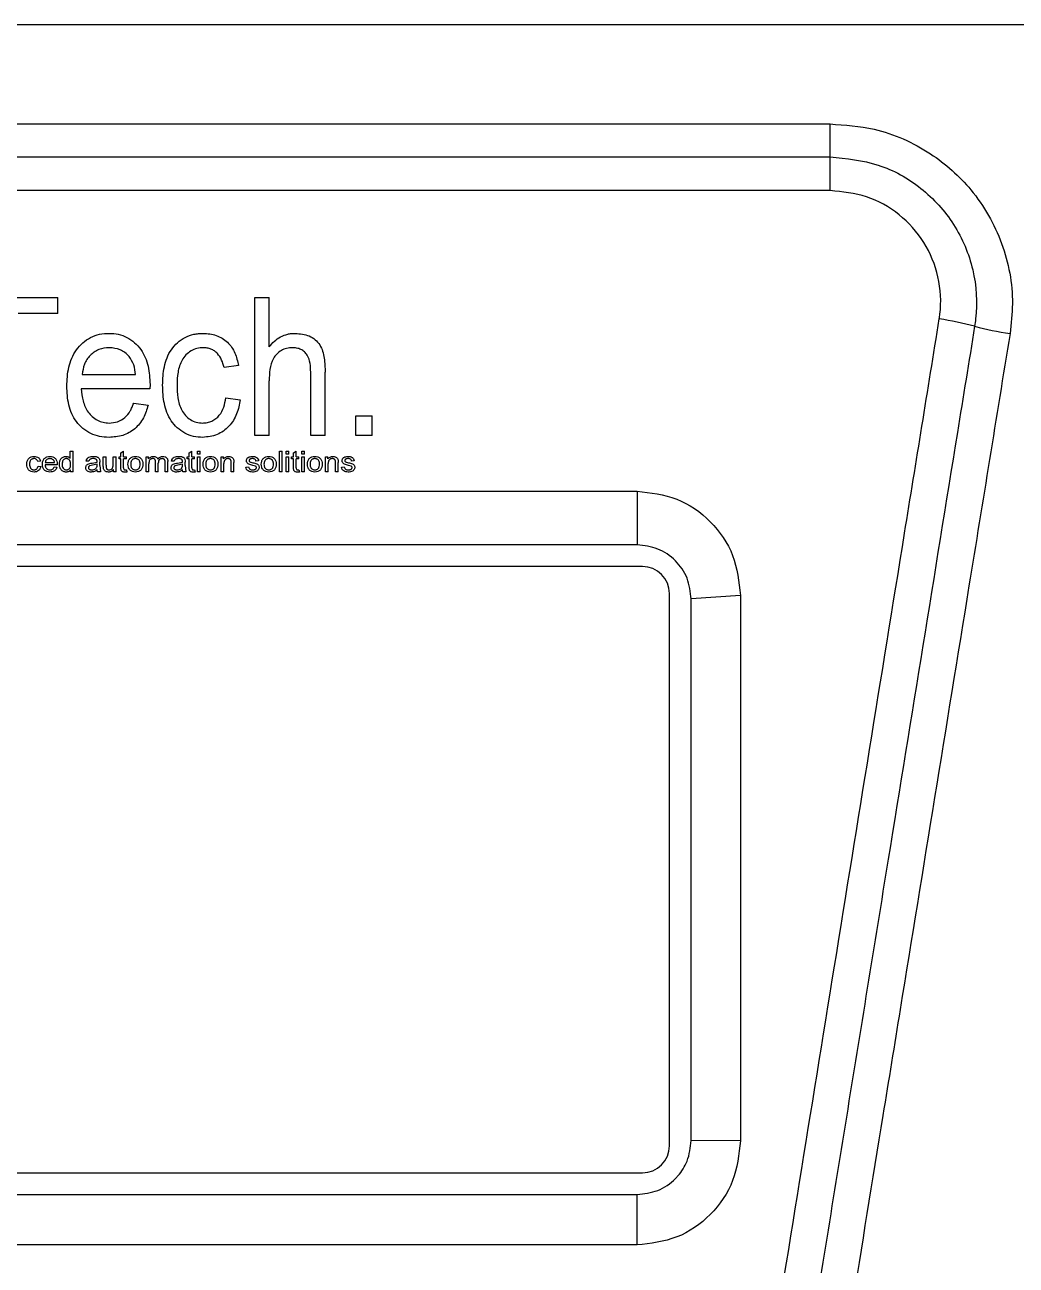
# Model space of a CAD drawing. Extents: x 75 to 2075, y 25 to 1460.
# Drawn here: x 672.9 to 718.6, y 689.6 to 746.9 of the extents above; entities that cross this region are included whole.
import ezdxf

# ---------------------------------------------------------------- set-up
doc = ezdxf.new("R2010")
doc.units = 0
doc.header["$LTSCALE"] = 5
doc.linetypes.add('SLD-KATı', pattern=[0])
doc.layers.get('0').update_dxf_attribs({"linetype": 'CONTINUOUS'})

msp = doc.modelspace()

# ---------------------------------------------------------------- linework, layer by layer
at = {"color": 7, "linetype": 'SLD-KATı'}
for p, q in [((722.377, 746.87), (612.377, 746.87)), ((624.72, 742.291), (710.035, 742.291)), ((710.035, 740.766), (710.035, 742.291)), ((624.72, 740.766), (710.035, 740.766)), ((710.035, 739.213), (710.035, 740.766)), ((710.035, 739.213), (624.72, 739.213)), ((669.972, 734.277), (674.392, 734.277)), ((674.392, 733.532), (674.392, 734.277)), ((683.481, 734.277), (684.148, 734.277)), ((683.481, 727.901), (683.481, 734.277)), ((684.148, 731.999), (684.148, 734.277)), ((674.392, 733.532), (672.557, 733.532)), ((682.731, 731.132), (682.063, 731.049)), ((675.521, 730.718), (677.978, 730.718)), ((684.148, 727.901), (684.148, 730.435)), ((686.066, 727.901), (686.066, 730.836)), ((686.733, 727.901), (686.733, 730.828)), ((678.645, 730.055), (675.476, 730.055)), ((678.649, 730.26), (678.645, 730.055)), ((677.894, 729.393), (678.561, 729.31)), ((682.147, 729.641), (682.814, 729.558)), ((688.151, 728.812), (688.901, 728.812)), ((688.151, 727.901), (688.151, 728.812)), ((688.901, 727.901), (688.901, 728.812)), ((684.148, 727.901), (683.481, 727.901)), ((686.733, 727.901), (686.066, 727.901)), ((688.901, 727.901), (688.151, 727.901)), ((674.966, 727.186), (675.104, 727.186)), ((674.966, 726.839), (674.966, 727.186)), ((675.104, 726.228), (675.104, 727.186)), ((676.492, 726.925), (676.617, 726.925)), ((676.492, 726.495), (676.492, 726.925)), ((676.617, 726.539), (676.617, 726.925)), ((676.942, 726.925), (677.08, 726.925)), ((676.942, 726.552), (676.942, 726.925)), ((677.08, 726.228), (677.08, 726.925)), ((677.218, 726.925), (677.305, 726.925)), ((677.218, 726.825), (677.218, 726.925)), ((677.305, 727.099), (677.43, 727.174)), ((677.305, 726.925), (677.305, 727.099)), ((677.43, 726.925), (677.43, 727.174)), ((677.43, 726.925), (677.555, 726.925)), ((677.555, 726.825), (677.555, 726.925)), ((678.468, 726.925), (678.581, 726.925)), ((678.468, 726.228), (678.468, 726.925)), ((678.581, 726.827), (678.581, 726.925)), ((680.37, 726.925), (680.457, 726.925)), ((680.37, 726.825), (680.37, 726.925)), ((680.457, 727.099), (680.582, 727.174)), ((680.457, 726.925), (680.457, 727.099)), ((680.582, 726.925), (680.582, 727.174)), ((680.582, 726.925), (680.707, 726.925)), ((680.707, 726.825), (680.707, 726.925)), ((680.832, 727.186), (680.958, 727.186)), ((680.832, 727.049), (680.832, 727.186)), ((680.958, 727.049), (680.832, 727.049)), ((680.832, 726.925), (680.958, 726.925)), ((680.832, 726.228), (680.832, 726.925)), ((680.958, 727.049), (680.958, 727.186)), ((680.958, 726.228), (680.958, 726.925)), ((681.933, 726.925), (682.046, 726.925)), ((681.933, 726.228), (681.933, 726.925)), ((682.046, 726.825), (682.046, 726.925)), ((684.622, 727.186), (684.747, 727.186)), ((684.622, 726.228), (684.622, 727.186)), ((684.747, 726.228), (684.747, 727.186)), ((684.935, 727.186), (685.06, 727.186)), ((684.935, 727.049), (684.935, 727.186)), ((685.06, 727.049), (684.935, 727.049)), ((684.935, 726.925), (685.06, 726.925)), ((684.935, 726.228), (684.935, 726.925)), ((685.06, 727.049), (685.06, 727.186)), ((685.06, 726.228), (685.06, 726.925)), ((685.185, 726.925), (685.273, 726.925)), ((685.185, 726.825), (685.185, 726.925)), ((685.273, 727.099), (685.398, 727.174)), ((685.273, 726.925), (685.273, 727.099)), ((685.398, 726.925), (685.398, 727.174)), ((685.398, 726.925), (685.523, 726.925)), ((685.523, 726.825), (685.523, 726.925)), ((685.648, 727.186), (685.773, 727.186)), ((685.648, 727.049), (685.648, 727.186)), ((685.773, 727.049), (685.648, 727.049)), ((685.648, 726.925), (685.773, 726.925)), ((685.648, 726.228), (685.648, 726.925)), ((685.773, 727.049), (685.773, 727.186)), ((685.773, 726.228), (685.773, 726.925)), ((686.749, 726.925), (686.861, 726.925)), ((686.749, 726.228), (686.749, 726.925)), ((686.861, 726.825), (686.861, 726.925)), ((673.59, 726.713), (673.465, 726.701)), ((673.478, 726.489), (673.603, 726.477)), ((674.366, 726.552), (673.803, 726.552)), ((673.811, 726.651), (674.241, 726.651)), ((674.228, 726.452), (674.353, 726.44)), ((674.367, 726.582), (674.366, 726.552)), ((674.979, 726.228), (674.979, 726.322)), ((675.829, 726.713), (675.704, 726.726)), ((675.976, 726.626), (676.204, 726.676)), ((676.204, 726.577), (675.99, 726.527)), ((676.204, 726.676), (676.204, 726.704)), ((676.204, 726.535), (676.204, 726.577)), ((676.229, 726.228), (676.204, 726.324)), ((676.33, 726.519), (676.33, 726.675)), ((676.33, 726.519), (676.355, 726.228)), ((676.955, 726.228), (676.955, 726.332)), ((677.305, 726.825), (677.218, 726.825)), ((677.305, 726.427), (677.305, 726.825)), ((677.43, 726.413), (677.43, 726.825)), ((677.555, 726.825), (677.43, 726.825)), ((677.501, 726.315), (677.555, 726.315)), ((677.555, 726.315), (677.58, 726.216)), ((678.594, 726.228), (678.594, 726.589)), ((678.906, 726.228), (678.906, 726.681)), ((679.031, 726.228), (679.031, 726.633)), ((679.344, 726.228), (679.344, 726.667)), ((679.469, 726.228), (679.469, 726.704)), ((679.769, 726.713), (679.644, 726.726)), ((679.916, 726.626), (680.145, 726.676)), ((680.145, 726.577), (679.93, 726.527)), ((680.145, 726.676), (680.145, 726.704)), ((680.145, 726.535), (680.145, 726.577)), ((680.17, 726.228), (680.145, 726.324)), ((680.27, 726.519), (680.27, 726.675)), ((680.27, 726.519), (680.295, 726.228)), ((680.457, 726.825), (680.37, 726.825)), ((680.457, 726.427), (680.457, 726.825)), ((680.582, 726.413), (680.582, 726.825)), ((680.707, 726.825), (680.582, 726.825)), ((680.653, 726.315), (680.707, 726.315)), ((680.707, 726.315), (680.732, 726.216)), ((682.058, 726.228), (682.058, 726.608)), ((682.396, 726.228), (682.396, 726.652)), ((682.521, 726.228), (682.521, 726.655)), ((683.071, 726.44), (683.196, 726.452)), ((683.522, 726.486), (683.395, 726.525)), ((683.659, 726.738), (683.534, 726.726)), ((685.273, 726.825), (685.185, 726.825)), ((685.273, 726.427), (685.273, 726.825)), ((685.398, 726.413), (685.398, 726.825)), ((685.523, 726.825), (685.398, 726.825)), ((685.468, 726.315), (685.523, 726.315)), ((685.523, 726.315), (685.548, 726.216)), ((686.874, 726.228), (686.874, 726.608)), ((687.212, 726.228), (687.212, 726.652)), ((687.337, 726.228), (687.337, 726.655)), ((687.487, 726.44), (687.612, 726.452)), ((687.937, 726.486), (687.811, 726.525)), ((688.075, 726.738), (687.95, 726.726)), ((675.104, 726.228), (674.979, 726.228)), ((676.355, 726.228), (676.229, 726.228)), ((677.08, 726.228), (676.955, 726.228)), ((677.58, 726.216), (677.485, 726.216)), ((678.594, 726.228), (678.468, 726.228)), ((679.031, 726.228), (678.906, 726.228)), ((679.469, 726.228), (679.344, 726.228)), ((680.295, 726.228), (680.17, 726.228)), ((680.732, 726.216), (680.637, 726.216)), ((680.958, 726.228), (680.832, 726.228)), ((682.058, 726.228), (681.933, 726.228)), ((682.521, 726.228), (682.396, 726.228)), ((684.747, 726.228), (684.622, 726.228)), ((685.06, 726.228), (684.935, 726.228)), ((685.548, 726.216), (685.452, 726.216)), ((685.773, 726.228), (685.648, 726.228)), ((686.874, 726.228), (686.749, 726.228)), ((687.337, 726.228), (687.212, 726.228)), ((633.627, 725.332), (701.127, 725.332)), ((701.127, 725.332), (701.127, 722.854)), ((701.127, 722.854), (633.627, 722.854)), ((701.377, 721.854), (633.377, 721.854)), ((702.627, 695.104), (702.627, 720.604)), ((705.903, 720.521), (703.627, 720.354)), ((703.627, 695.354), (703.627, 720.354)), ((705.903, 720.521), (705.903, 695.336)), ((705.903, 695.336), (703.627, 695.354)), ((633.377, 693.854), (701.377, 693.854)), ((633.627, 692.854), (701.127, 692.854)), ((701.127, 690.524), (701.127, 692.854)), ((701.127, 690.524), (633.627, 690.524))]:
    msp.add_line(p, q, dxfattribs=at)
for centre, radius, start, end in [((712.576, 717.224), 16.259, 75.2721, 81.1518), ((720.849, 748.921), 16.5, 255.4721, 261.2627), ((701.377, 720.604), 1.25, 0, 90), ((701.377, 695.104), 1.25, 270, 0)]:
    msp.add_arc(centre, radius, start, end, dxfattribs=at)
for points, knots in [([(710.035, 742.291), (710.721, 742.242), (712.354, 742.125), (714.659, 741.081), (716.725, 739.249), (718.098, 736.836), (718.549, 734.469), (718.394, 733.071), (718.343, 732.613)], [0, 0, 0, 0, 0.1413668, 0.3366417, 0.5100453, 0.7077769, 0.9040916, 1, 1, 1, 1]), ([(710.035, 740.766), (710.789, 740.693), (712.297, 740.546), (714.309, 739.403), (715.851, 737.712), (716.744, 735.586), (716.852, 733.926), (716.726, 733.061), (716.71, 732.949)], [0, 0, 0, 0, 0.192536, 0.385191, 0.578947, 0.774228, 0.970561, 1, 1, 1, 1]), ([(715.077, 733.289), (715.088, 733.364), (715.183, 734.006), (715.112, 735.251), (714.447, 736.869), (713.284, 738.164), (711.757, 739.043), (710.609, 739.156), (710.035, 739.213)], [0, 0, 0, 0, 0.025766, 0.221696, 0.417511, 0.612394, 0.806369, 1, 1, 1, 1]), ([(703.349, 660.789), (703.959, 664.557), (705.179, 672.098), (707.477, 686.305), (710.247, 703.43), (712.937, 720.061), (714.544, 729.991), (715.077, 733.289)], [0, 0, 0, 0, 0.156572, 0.313392, 0.587524, 0.862996, 1, 1, 1, 1]), ([(674.809, 730.182), (674.822, 730.475), (674.849, 731.059), (675.135, 731.757), (675.533, 732.192), (675.898, 732.444), (676.318, 732.598), (676.613, 732.614), (676.761, 732.622)], [0, 0, 0, 0, 0.250303, 0.499494, 0.624626, 0.749725, 0.874802, 1, 1, 1, 1]), ([(676.761, 732.622), (676.903, 732.614), (677.188, 732.598), (677.594, 732.447), (677.945, 732.201), (678.33, 731.781), (678.61, 731.108), (678.636, 730.543), (678.649, 730.26)], [0, 0, 0, 0, 0.1251385, 0.2502175, 0.3753243, 0.5004711, 0.7497381, 1, 1, 1, 1]), ([(679.228, 730.225), (679.24, 730.511), (679.264, 731.081), (679.523, 731.769), (679.903, 732.201), (680.26, 732.449), (680.602, 732.57), (680.886, 732.617), (681.03, 732.62), (681.102, 732.622)], [0, 0, 0, 0, 0.2503054, 0.4994959, 0.6245929, 0.7496336, 0.8746634, 0.9373208, 1, 1, 1, 1]), ([(681.102, 732.622), (681.306, 732.606), (681.613, 732.581), (681.981, 732.4), (682.307, 732.157), (682.601, 731.725), (682.687, 731.33), (682.731, 731.132)], [0, 0, 0, 0, 0.249767, 0.375046, 0.500345, 0.749686, 1, 1, 1, 1]), ([(684.148, 731.999), (684.224, 732.088), (684.376, 732.267), (684.667, 732.472), (684.944, 732.577), (685.177, 732.616), (685.294, 732.62), (685.353, 732.622)], [0, 0, 0, 0, 0.25011, 0.49991, 0.749673, 0.874809, 1, 1, 1, 1]), ([(685.353, 732.622), (685.573, 732.603), (685.903, 732.574), (686.277, 732.341), (686.568, 732.013), (686.712, 731.473), (686.726, 731.043), (686.733, 730.828)], [0, 0, 0, 0, 0.249314, 0.374505, 0.499484, 0.749132, 1, 1, 1, 1]), ([(716.71, 732.949), (716.445, 731.315), (715.12, 723.143), (713.145, 710.958), (710.789, 696.427), (708.853, 684.482), (706.915, 672.529), (705.626, 664.582), (704.982, 660.609)], [0, 0, 0, 0, 0.068047, 0.340393, 0.504714, 0.669037, 0.834519, 1, 1, 1, 1]), ([(718.343, 732.613), (717.712, 728.731), (716.027, 718.361), (714.067, 706.293), (711.761, 692.107), (709.536, 678.409), (707.588, 666.426), (706.615, 660.434)], [0, 0, 0, 0, 0.161887, 0.432511, 0.500129, 0.750064, 1, 1, 1, 1]), ([(676.764, 731.96), (676.6, 731.945), (676.354, 731.921), (676.067, 731.76), (675.879, 731.604), (675.724, 731.414), (675.575, 731.123), (675.543, 730.88), (675.521, 730.718)], [0, 0, 0, 0, 0.249225, 0.374398, 0.49961, 0.624861, 0.750072, 1, 1, 1, 1]), ([(677.679, 731.557), (677.619, 731.617), (677.497, 731.739), (677.197, 731.917), (676.937, 731.943), (676.764, 731.96)], [0, 0, 0, 0, 0.250651, 0.5012628, 1, 1, 1, 1]), ([(677.978, 730.718), (677.961, 730.87), (677.927, 731.172), (677.761, 731.429), (677.679, 731.557)], [0, 0, 0, 0, 0.501291, 1, 1, 1, 1]), ([(681.11, 731.96), (681.01, 731.954), (680.811, 731.941), (680.533, 731.82), (680.299, 731.633), (680.06, 731.314), (679.915, 730.829), (679.902, 730.435), (679.895, 730.238)], [0, 0, 0, 0, 0.125027, 0.249977, 0.375002, 0.50006, 0.749563, 1, 1, 1, 1]), ([(682.063, 731.049), (682.032, 731.165), (681.97, 731.396), (681.806, 731.655), (681.624, 731.812), (681.464, 731.898), (681.291, 731.952), (681.17, 731.957), (681.11, 731.96)], [0, 0, 0, 0, 0.2501526, 0.4996291, 0.6258768, 0.7497247, 0.8747894, 1, 1, 1, 1]), ([(685.215, 731.96), (685.127, 731.955), (684.95, 731.943), (684.703, 731.837), (684.493, 731.676), (684.278, 731.393), (684.165, 730.958), (684.154, 730.609), (684.148, 730.435)], [0, 0, 0, 0, 0.125044, 0.250028, 0.375124, 0.500031, 0.749537, 1, 1, 1, 1]), ([(686.066, 730.836), (686.062, 730.969), (686.053, 731.236), (685.954, 731.565), (685.78, 731.772), (685.611, 731.886), (685.449, 731.937), (685.316, 731.958), (685.249, 731.959), (685.215, 731.96)], [0, 0, 0, 0, 0.250488, 0.499887, 0.624807, 0.749685, 0.874657, 0.937324, 1, 1, 1, 1]), ([(676.755, 727.818), (676.61, 727.825), (676.321, 727.839), (675.905, 727.979), (675.538, 728.215), (675.242, 728.529), (675.025, 728.906), (674.843, 729.456), (674.822, 729.894), (674.809, 730.182)], [0, 0, 0, 0, 0.125052, 0.249998, 0.374644, 0.499937, 0.62009, 0.750047, 1, 1, 1, 1]), ([(675.476, 730.055), (675.495, 729.868), (675.532, 729.494), (675.722, 729.049), (675.978, 728.769), (676.211, 728.604), (676.478, 728.498), (676.668, 728.486), (676.763, 728.481)], [0, 0, 0, 0, 0.250255, 0.499643, 0.624798, 0.749866, 0.874896, 1, 1, 1, 1]), ([(681.08, 727.818), (680.936, 727.826), (680.65, 727.842), (680.244, 727.999), (679.894, 728.252), (679.521, 728.688), (679.263, 729.373), (679.24, 729.941), (679.228, 730.225)], [0, 0, 0, 0, 0.125112, 0.250127, 0.37519, 0.500314, 0.749654, 1, 1, 1, 1]), ([(679.895, 730.238), (679.902, 730.04), (679.915, 729.643), (680.045, 729.152), (680.275, 728.823), (680.503, 728.627), (680.782, 728.501), (680.982, 728.488), (681.082, 728.481)], [0, 0, 0, 0, 0.250446, 0.500095, 0.625101, 0.75015, 0.874999, 1, 1, 1, 1]), ([(678.561, 729.31), (678.5, 729.106), (678.377, 728.698), (677.972, 728.187), (677.397, 727.865), (676.97, 727.833), (676.755, 727.818)], [0, 0, 0, 0, 0.250522, 0.500234, 0.749813, 1, 1, 1, 1]), ([(676.763, 728.481), (676.894, 728.491), (677.156, 728.512), (677.503, 728.72), (677.705, 728.979), (677.825, 729.21), (677.871, 729.332), (677.894, 729.393)], [0, 0, 0, 0, 0.249868, 0.499199, 0.749134, 0.87453, 1, 1, 1, 1]), ([(682.814, 729.558), (682.771, 729.337), (682.687, 728.895), (682.384, 728.399), (682.043, 728.104), (681.648, 727.874), (681.307, 727.84), (681.08, 727.818)], [0, 0, 0, 0, 0.250493, 0.500047, 0.626356, 0.75065, 1, 1, 1, 1]), ([(681.082, 728.481), (681.156, 728.485), (681.3, 728.494), (681.509, 728.563), (681.694, 728.679), (681.906, 728.882), (682.072, 729.214), (682.122, 729.499), (682.147, 729.641)], [0, 0, 0, 0, 0.126095, 0.247266, 0.375708, 0.500337, 0.749714, 1, 1, 1, 1]), ([(672.965, 726.577), (672.967, 726.624), (672.971, 726.694), (673.006, 726.782), (673.046, 726.839), (673.099, 726.883), (673.182, 726.928), (673.253, 726.933), (673.299, 726.937)], [0, 0, 0, 0, 0.25007, 0.38024, 0.500321, 0.624123, 0.750627, 1, 1, 1, 1]), ([(673.299, 726.937), (673.333, 726.935), (673.401, 726.931), (673.479, 726.894), (673.528, 726.85), (673.568, 726.795), (673.581, 726.747), (673.59, 726.713)], [0, 0, 0, 0, 0.2514902, 0.5019308, 0.6258223, 0.7448774, 1, 1, 1, 1]), ([(673.678, 726.571), (673.681, 726.619), (673.685, 726.691), (673.723, 726.779), (673.766, 726.837), (673.822, 726.882), (673.907, 726.927), (673.98, 726.933), (674.028, 726.937)], [0, 0, 0, 0, 0.249906, 0.378026, 0.500231, 0.624035, 0.750564, 1, 1, 1, 1]), ([(674.028, 726.937), (674.074, 726.933), (674.144, 726.927), (674.227, 726.884), (674.28, 726.84), (674.322, 726.784), (674.359, 726.698), (674.364, 726.629), (674.367, 726.582)], [0, 0, 0, 0, 0.249374, 0.373588, 0.499872, 0.622773, 0.750116, 1, 1, 1, 1]), ([(674.466, 726.577), (674.468, 726.621), (674.473, 726.709), (674.521, 726.812), (674.582, 726.877), (674.639, 726.911), (674.702, 726.934), (674.747, 726.936), (674.77, 726.937)], [0, 0, 0, 0, 0.25011, 0.499442, 0.625146, 0.748817, 0.870202, 1, 1, 1, 1]), ([(674.77, 726.937), (674.789, 726.936), (674.827, 726.934), (674.88, 726.914), (674.929, 726.883), (674.953, 726.854), (674.966, 726.839)], [0, 0, 0, 0, 0.250112, 0.500181, 0.740701, 1, 1, 1, 1]), ([(675.704, 726.726), (675.715, 726.761), (675.732, 726.813), (675.782, 726.868), (675.843, 726.909), (675.934, 726.934), (676.007, 726.936), (676.043, 726.937)], [0, 0, 0, 0, 0.249399, 0.373178, 0.499574, 0.749461, 1, 1, 1, 1]), ([(676.043, 726.937), (676.082, 726.936), (676.14, 726.934), (676.213, 726.912), (676.264, 726.885), (676.306, 726.845), (676.328, 726.77), (676.329, 726.713), (676.33, 726.675)], [0, 0, 0, 0, 0.250318, 0.378838, 0.500419, 0.624963, 0.749746, 1, 1, 1, 1]), ([(677.63, 726.577), (677.633, 726.624), (677.637, 726.695), (677.674, 726.782), (677.716, 726.839), (677.771, 726.884), (677.855, 726.928), (677.927, 726.933), (677.974, 726.937)], [0, 0, 0, 0, 0.2499709, 0.3776475, 0.5002046, 0.6238994, 0.7505609, 1, 1, 1, 1]), ([(677.974, 726.937), (678.021, 726.933), (678.091, 726.927), (678.175, 726.885), (678.229, 726.841), (678.273, 726.786), (678.311, 726.701), (678.315, 726.63), (678.318, 726.584)], [0, 0, 0, 0, 0.249426, 0.373737, 0.499819, 0.622245, 0.750192, 1, 1, 1, 1]), ([(678.581, 726.827), (678.595, 726.844), (678.622, 726.877), (678.677, 726.911), (678.739, 726.934), (678.782, 726.936), (678.804, 726.937)], [0, 0, 0, 0, 0.24989, 0.499853, 0.743847, 1, 1, 1, 1]), ([(678.804, 726.937), (678.825, 726.936), (678.868, 726.934), (678.929, 726.914), (678.983, 726.876), (679.002, 726.837), (679.012, 726.818)], [0, 0, 0, 0, 0.2505929, 0.5007933, 0.7503579, 1, 1, 1, 1]), ([(679.012, 726.818), (679.026, 726.836), (679.055, 726.87), (679.11, 726.909), (679.173, 726.933), (679.218, 726.936), (679.241, 726.937)], [0, 0, 0, 0, 0.254558, 0.499997, 0.749892, 1, 1, 1, 1]), ([(679.241, 726.937), (679.275, 726.935), (679.323, 726.931), (679.38, 726.905), (679.415, 726.878), (679.442, 726.841), (679.465, 726.783), (679.468, 726.735), (679.469, 726.704)], [0, 0, 0, 0, 0.269903, 0.387393, 0.499636, 0.618969, 0.749828, 1, 1, 1, 1]), ([(679.644, 726.726), (679.656, 726.761), (679.672, 726.813), (679.722, 726.868), (679.783, 726.909), (679.874, 726.934), (679.947, 726.936), (679.983, 726.937)], [0, 0, 0, 0, 0.249399, 0.373177, 0.499573, 0.74944, 1, 1, 1, 1]), ([(679.983, 726.937), (680.022, 726.936), (680.08, 726.934), (680.153, 726.912), (680.204, 726.885), (680.246, 726.845), (680.268, 726.77), (680.269, 726.713), (680.27, 726.675)], [0, 0, 0, 0, 0.250318, 0.378838, 0.500419, 0.624963, 0.749746, 1, 1, 1, 1]), ([(681.095, 726.577), (681.098, 726.624), (681.102, 726.695), (681.138, 726.782), (681.181, 726.839), (681.236, 726.884), (681.32, 726.928), (681.392, 726.933), (681.439, 726.937)], [0, 0, 0, 0, 0.2499673, 0.3776421, 0.5001975, 0.6239032, 0.7505482, 1, 1, 1, 1]), ([(681.439, 726.937), (681.486, 726.933), (681.556, 726.927), (681.639, 726.885), (681.694, 726.841), (681.737, 726.786), (681.776, 726.701), (681.78, 726.63), (681.783, 726.584)], [0, 0, 0, 0, 0.24943, 0.373727, 0.499812, 0.622239, 0.750188, 1, 1, 1, 1]), ([(682.046, 726.825), (682.06, 726.843), (682.087, 726.877), (682.144, 726.913), (682.208, 726.934), (682.252, 726.936), (682.275, 726.937)], [0, 0, 0, 0, 0.250009, 0.49981, 0.742897, 1, 1, 1, 1]), ([(682.275, 726.937), (682.311, 726.934), (682.367, 726.929), (682.433, 726.898), (682.474, 726.863), (682.502, 726.817), (682.52, 726.746), (682.521, 726.691), (682.521, 726.655)], [0, 0, 0, 0, 0.249455, 0.381621, 0.49961, 0.61821, 0.749547, 1, 1, 1, 1]), ([(683.096, 726.739), (683.098, 726.755), (683.101, 726.787), (683.119, 726.831), (683.15, 726.868), (683.198, 726.904), (683.275, 726.932), (683.339, 726.936), (683.374, 726.937)], [0, 0, 0, 0, 0.130811, 0.251479, 0.371219, 0.499972, 0.725301, 1, 1, 1, 1]), ([(683.374, 726.937), (683.406, 726.936), (683.471, 726.933), (683.548, 726.905), (683.601, 726.868), (683.642, 726.817), (683.652, 726.77), (683.659, 726.738)], [0, 0, 0, 0, 0.250431, 0.500247, 0.628416, 0.750455, 1, 1, 1, 1]), ([(683.784, 726.577), (683.787, 726.624), (683.791, 726.695), (683.828, 726.782), (683.87, 726.839), (683.925, 726.884), (684.009, 726.928), (684.081, 726.933), (684.128, 726.937)], [0, 0, 0, 0, 0.2499673, 0.3776421, 0.5001975, 0.6239032, 0.7505482, 1, 1, 1, 1]), ([(684.128, 726.937), (684.175, 726.933), (684.245, 726.927), (684.329, 726.885), (684.383, 726.841), (684.426, 726.786), (684.465, 726.701), (684.469, 726.63), (684.472, 726.584)], [0, 0, 0, 0, 0.249414, 0.373726, 0.499811, 0.622239, 0.750187, 1, 1, 1, 1]), ([(685.911, 726.577), (685.913, 726.624), (685.918, 726.695), (685.954, 726.782), (685.997, 726.839), (686.051, 726.884), (686.136, 726.928), (686.207, 726.933), (686.255, 726.937)], [0, 0, 0, 0, 0.2499673, 0.3776421, 0.5001975, 0.6239032, 0.7505482, 1, 1, 1, 1]), ([(686.255, 726.937), (686.301, 726.933), (686.371, 726.927), (686.455, 726.885), (686.509, 726.841), (686.553, 726.786), (686.591, 726.701), (686.596, 726.63), (686.599, 726.584)], [0, 0, 0, 0, 0.249414, 0.373726, 0.499811, 0.622239, 0.750187, 1, 1, 1, 1]), ([(686.861, 726.825), (686.875, 726.843), (686.903, 726.877), (686.959, 726.913), (687.023, 726.934), (687.068, 726.936), (687.09, 726.937)], [0, 0, 0, 0, 0.250017, 0.499796, 0.742924, 1, 1, 1, 1]), ([(687.09, 726.937), (687.127, 726.934), (687.182, 726.929), (687.248, 726.898), (687.29, 726.863), (687.317, 726.817), (687.336, 726.746), (687.336, 726.691), (687.337, 726.655)], [0, 0, 0, 0, 0.2494709, 0.3816337, 0.4996209, 0.6182177, 0.749552, 1, 1, 1, 1]), ([(687.512, 726.739), (687.513, 726.755), (687.516, 726.787), (687.535, 726.831), (687.565, 726.868), (687.614, 726.904), (687.69, 726.932), (687.754, 726.936), (687.789, 726.937)], [0, 0, 0, 0, 0.130809, 0.251485, 0.371224, 0.499955, 0.725281, 1, 1, 1, 1]), ([(687.789, 726.937), (687.822, 726.936), (687.886, 726.933), (687.963, 726.905), (688.016, 726.868), (688.057, 726.817), (688.067, 726.77), (688.075, 726.738)], [0, 0, 0, 0, 0.250408, 0.500246, 0.628415, 0.750455, 1, 1, 1, 1]), ([(673.294, 726.216), (673.248, 726.22), (673.178, 726.226), (673.096, 726.271), (673.044, 726.317), (673.005, 726.374), (672.971, 726.461), (672.967, 726.531), (672.965, 726.577)], [0, 0, 0, 0, 0.249263, 0.374833, 0.499689, 0.621557, 0.75004, 1, 1, 1, 1]), ([(673.3, 726.838), (673.284, 726.837), (673.252, 726.835), (673.207, 726.82), (673.167, 726.795), (673.135, 726.761), (673.111, 726.719), (673.093, 726.659), (673.091, 726.611), (673.09, 726.579)], [0, 0, 0, 0, 0.130235, 0.250264, 0.374139, 0.497625, 0.62074, 0.748427, 1, 1, 1, 1]), ([(673.09, 726.579), (673.091, 726.548), (673.093, 726.485), (673.119, 726.408), (673.162, 726.361), (673.201, 726.334), (673.246, 726.318), (673.278, 726.316), (673.294, 726.315)], [0, 0, 0, 0, 0.250465, 0.499726, 0.623418, 0.749996, 0.867417, 1, 1, 1, 1]), ([(673.294, 726.315), (673.318, 726.317), (673.354, 726.32), (673.396, 726.342), (673.431, 726.37), (673.463, 726.42), (673.473, 726.465), (673.478, 726.489)], [0, 0, 0, 0, 0.2524378, 0.3786526, 0.502553, 0.7316593, 1, 1, 1, 1]), ([(673.603, 726.477), (673.594, 726.441), (673.582, 726.387), (673.541, 726.324), (673.49, 726.272), (673.407, 726.225), (673.333, 726.219), (673.294, 726.216)], [0, 0, 0, 0, 0.250002, 0.374534, 0.500602, 0.739698, 1, 1, 1, 1]), ([(673.465, 726.701), (673.459, 726.72), (673.448, 726.757), (673.411, 726.803), (673.359, 726.833), (673.32, 726.836), (673.3, 726.838)], [0, 0, 0, 0, 0.250401, 0.500319, 0.743288, 1, 1, 1, 1]), ([(674.028, 726.216), (673.981, 726.219), (673.91, 726.224), (673.824, 726.266), (673.768, 726.31), (673.724, 726.366), (673.685, 726.452), (673.681, 726.523), (673.678, 726.571)], [0, 0, 0, 0, 0.249596, 0.374835, 0.499979, 0.623056, 0.750253, 1, 1, 1, 1]), ([(673.803, 726.552), (673.807, 726.521), (673.812, 726.476), (673.837, 726.42), (673.864, 726.383), (673.898, 726.354), (673.952, 726.323), (673.998, 726.318), (674.029, 726.315)], [0, 0, 0, 0, 0.250064, 0.376906, 0.500492, 0.623787, 0.746165, 1, 1, 1, 1]), ([(674.028, 726.838), (674.002, 726.836), (673.948, 726.831), (673.889, 726.798), (673.851, 726.762), (673.822, 726.717), (673.815, 726.678), (673.811, 726.651)], [0, 0, 0, 0, 0.252893, 0.499754, 0.626711, 0.750451, 1, 1, 1, 1]), ([(674.189, 726.777), (674.165, 726.795), (674.118, 726.832), (674.058, 726.836), (674.028, 726.838)], [0, 0, 0, 0, 0.499464, 1, 1, 1, 1]), ([(674.353, 726.44), (674.341, 726.406), (674.316, 726.339), (674.236, 726.264), (674.135, 726.222), (674.064, 726.218), (674.028, 726.216)], [0, 0, 0, 0, 0.249968, 0.499535, 0.74949, 1, 1, 1, 1]), ([(674.029, 726.315), (674.051, 726.317), (674.094, 726.319), (674.154, 726.347), (674.2, 726.394), (674.219, 726.433), (674.228, 726.452)], [0, 0, 0, 0, 0.250274, 0.499883, 0.749877, 1, 1, 1, 1]), ([(674.241, 726.651), (674.237, 726.674), (674.232, 726.709), (674.212, 726.751), (674.196, 726.768), (674.189, 726.777)], [0, 0, 0, 0, 0.500219, 0.749412, 1, 1, 1, 1]), ([(674.78, 726.216), (674.758, 726.217), (674.713, 726.219), (674.649, 726.242), (674.592, 726.277), (674.543, 726.324), (674.505, 726.38), (674.472, 726.464), (674.468, 726.532), (674.466, 726.577)], [0, 0, 0, 0, 0.125031, 0.249999, 0.372467, 0.500156, 0.622919, 0.750239, 1, 1, 1, 1]), ([(674.78, 726.838), (674.764, 726.837), (674.734, 726.834), (674.692, 726.816), (674.656, 726.788), (674.621, 726.743), (674.595, 726.67), (674.592, 726.61), (674.591, 726.576)], [0, 0, 0, 0, 0.126959, 0.249908, 0.374221, 0.500259, 0.719138, 1, 1, 1, 1]), ([(674.591, 726.576), (674.592, 726.545), (674.595, 726.484), (674.622, 726.411), (674.663, 726.365), (674.699, 726.337), (674.742, 726.319), (674.773, 726.316), (674.789, 726.315)], [0, 0, 0, 0, 0.250296, 0.499684, 0.622131, 0.750117, 0.870158, 1, 1, 1, 1]), ([(674.982, 726.563), (674.981, 726.595), (674.979, 726.659), (674.954, 726.737), (674.913, 726.788), (674.875, 726.816), (674.829, 726.834), (674.797, 726.837), (674.78, 726.838)], [0, 0, 0, 0, 0.250423, 0.499782, 0.624667, 0.750095, 0.869115, 1, 1, 1, 1]), ([(674.979, 726.322), (674.967, 726.306), (674.944, 726.274), (674.894, 726.241), (674.839, 726.219), (674.8, 726.217), (674.78, 726.216)], [0, 0, 0, 0, 0.249872, 0.499774, 0.749853, 1, 1, 1, 1]), ([(674.789, 726.315), (674.804, 726.316), (674.833, 726.319), (674.875, 726.335), (674.911, 726.361), (674.951, 726.405), (674.979, 726.475), (674.981, 726.534), (674.982, 726.563)], [0, 0, 0, 0, 0.128652, 0.24765, 0.375885, 0.500492, 0.749824, 1, 1, 1, 1]), ([(675.679, 726.411), (675.68, 726.428), (675.683, 726.462), (675.704, 726.508), (675.737, 726.548), (675.791, 726.587), (675.874, 726.614), (675.941, 726.622), (675.976, 726.626)], [0, 0, 0, 0, 0.125148, 0.249907, 0.370785, 0.499935, 0.74209, 1, 1, 1, 1]), ([(675.932, 726.216), (675.902, 726.217), (675.842, 726.22), (675.771, 726.249), (675.724, 726.287), (675.698, 726.324), (675.682, 726.366), (675.68, 726.396), (675.679, 726.411)], [0, 0, 0, 0, 0.250167, 0.499642, 0.62668, 0.749938, 0.872625, 1, 1, 1, 1]), ([(675.99, 726.527), (675.95, 726.523), (675.899, 726.517), (675.844, 726.491), (675.822, 726.471), (675.808, 726.446), (675.805, 726.427), (675.804, 726.417)], [0, 0, 0, 0, 0.500494, 0.637235, 0.758428, 0.875313, 1, 1, 1, 1]), ([(675.804, 726.417), (675.805, 726.408), (675.807, 726.391), (675.818, 726.368), (675.836, 726.349), (675.864, 726.331), (675.907, 726.318), (675.942, 726.316), (675.962, 726.315)], [0, 0, 0, 0, 0.122634, 0.24024, 0.362556, 0.499378, 0.716837, 1, 1, 1, 1]), ([(676.026, 726.838), (676.002, 726.837), (675.959, 726.835), (675.908, 726.822), (675.877, 726.801), (675.849, 726.768), (675.837, 726.736), (675.829, 726.713)], [0, 0, 0, 0, 0.283147, 0.500411, 0.605938, 0.720723, 1, 1, 1, 1]), ([(676.204, 726.324), (676.164, 726.294), (676.083, 726.233), (675.983, 726.221), (675.932, 726.216)], [0, 0, 0, 0, 0.500653, 1, 1, 1, 1]), ([(675.962, 726.315), (675.993, 726.317), (676.056, 726.322), (676.128, 726.357), (676.172, 726.401), (676.201, 726.457), (676.203, 726.504), (676.204, 726.535)], [0, 0, 0, 0, 0.252491, 0.504369, 0.624299, 0.748699, 1, 1, 1, 1]), ([(676.171, 726.799), (676.16, 726.806), (676.139, 726.82), (676.09, 726.835), (676.051, 726.837), (676.026, 726.838)], [0, 0, 0, 0, 0.24994, 0.500132, 1, 1, 1, 1]), ([(676.204, 726.704), (676.204, 726.722), (676.202, 726.748), (676.189, 726.78), (676.177, 726.792), (676.171, 726.799)], [0, 0, 0, 0, 0.500477, 0.754612, 1, 1, 1, 1]), ([(676.732, 726.216), (676.697, 726.219), (676.643, 726.223), (676.579, 726.256), (676.54, 726.29), (676.513, 726.336), (676.494, 726.405), (676.493, 726.46), (676.492, 726.495)], [0, 0, 0, 0, 0.249413, 0.375606, 0.499714, 0.613633, 0.749418, 1, 1, 1, 1]), ([(676.617, 726.539), (676.618, 726.507), (676.619, 726.457), (676.627, 726.393), (676.653, 726.355), (676.684, 726.332), (676.72, 726.318), (676.746, 726.316), (676.759, 726.315)], [0, 0, 0, 0, 0.313605, 0.500238, 0.621302, 0.749819, 0.870287, 1, 1, 1, 1]), ([(676.955, 726.332), (676.941, 726.314), (676.914, 726.28), (676.86, 726.242), (676.798, 726.219), (676.754, 726.217), (676.732, 726.216)], [0, 0, 0, 0, 0.2501515, 0.5000414, 0.7498925, 1, 1, 1, 1]), ([(676.759, 726.315), (676.785, 726.317), (676.823, 726.321), (676.868, 726.346), (676.887, 726.363), (676.897, 726.372)], [0, 0, 0, 0, 0.499021, 0.73817, 1, 1, 1, 1]), ([(676.897, 726.372), (676.906, 726.385), (676.924, 726.411), (676.94, 726.473), (676.941, 726.521), (676.942, 726.552)], [0, 0, 0, 0, 0.24947, 0.49965, 1, 1, 1, 1]), ([(677.485, 726.216), (677.457, 726.217), (677.415, 726.219), (677.363, 726.24), (677.337, 726.262), (677.315, 726.296), (677.306, 726.352), (677.306, 726.4), (677.305, 726.427)], [0, 0, 0, 0, 0.249898, 0.380567, 0.499913, 0.558248, 0.749402, 1, 1, 1, 1]), ([(677.43, 726.413), (677.43, 726.4), (677.43, 726.375), (677.437, 726.351), (677.441, 726.339)], [0, 0, 0, 0, 0.497786, 1, 1, 1, 1]), ([(677.441, 726.339), (677.445, 726.335), (677.452, 726.326), (677.473, 726.317), (677.49, 726.316), (677.501, 726.315)], [0, 0, 0, 0, 0.250185, 0.500272, 1, 1, 1, 1]), ([(677.974, 726.216), (677.927, 726.22), (677.856, 726.226), (677.772, 726.27), (677.717, 726.314), (677.674, 726.371), (677.637, 726.458), (677.633, 726.529), (677.63, 726.577)], [0, 0, 0, 0, 0.249372, 0.37394, 0.499783, 0.621265, 0.750039, 1, 1, 1, 1]), ([(677.971, 726.838), (677.954, 726.837), (677.922, 726.834), (677.877, 726.818), (677.837, 726.793), (677.804, 726.759), (677.78, 726.718), (677.759, 726.657), (677.757, 726.609), (677.755, 726.577)], [0, 0, 0, 0, 0.131028, 0.25371, 0.374389, 0.500004, 0.617431, 0.750161, 1, 1, 1, 1]), ([(677.755, 726.577), (677.757, 726.545), (677.759, 726.495), (677.78, 726.434), (677.806, 726.392), (677.84, 726.358), (677.881, 726.334), (677.928, 726.318), (677.961, 726.316), (677.978, 726.315)], [0, 0, 0, 0, 0.249971, 0.380058, 0.499908, 0.624277, 0.749138, 0.868678, 1, 1, 1, 1]), ([(678.193, 726.577), (678.192, 726.609), (678.189, 726.658), (678.168, 726.72), (678.143, 726.761), (678.109, 726.795), (678.067, 726.819), (678.021, 726.835), (677.988, 726.837), (677.971, 726.838)], [0, 0, 0, 0, 0.249756, 0.379388, 0.499848, 0.62392, 0.748884, 0.868695, 1, 1, 1, 1]), ([(678.318, 726.584), (678.316, 726.536), (678.312, 726.464), (678.277, 726.374), (678.235, 726.316), (678.18, 726.271), (678.095, 726.226), (678.023, 726.22), (677.974, 726.216)], [0, 0, 0, 0, 0.250035, 0.378679, 0.500321, 0.623569, 0.748716, 1, 1, 1, 1]), ([(677.978, 726.315), (677.994, 726.316), (678.026, 726.319), (678.072, 726.335), (678.112, 726.361), (678.145, 726.395), (678.169, 726.435), (678.189, 726.496), (678.192, 726.544), (678.193, 726.577)], [0, 0, 0, 0, 0.129997, 0.252339, 0.37341, 0.499989, 0.620196, 0.742012, 1, 1, 1, 1]), ([(678.778, 726.838), (678.761, 726.837), (678.73, 726.835), (678.686, 726.82), (678.651, 726.796), (678.618, 726.754), (678.597, 726.683), (678.595, 726.624), (678.594, 726.589)], [0, 0, 0, 0, 0.140813, 0.26557, 0.382231, 0.500093, 0.70774, 1, 1, 1, 1]), ([(678.906, 726.681), (678.905, 726.703), (678.903, 726.741), (678.886, 726.788), (678.861, 726.814), (678.827, 726.834), (678.798, 726.836), (678.778, 726.838)], [0, 0, 0, 0, 0.288861, 0.499843, 0.623275, 0.748746, 1, 1, 1, 1]), ([(679.214, 726.838), (679.188, 726.835), (679.148, 726.832), (679.101, 726.807), (679.073, 726.781), (679.052, 726.748), (679.034, 726.698), (679.033, 726.659), (679.031, 726.633)], [0, 0, 0, 0, 0.250586, 0.377312, 0.499994, 0.622182, 0.748597, 1, 1, 1, 1]), ([(679.344, 726.667), (679.344, 726.687), (679.343, 726.719), (679.336, 726.76), (679.323, 726.788), (679.303, 726.811), (679.267, 726.832), (679.235, 726.836), (679.214, 726.838)], [0, 0, 0, 0, 0.2508516, 0.3880597, 0.5006695, 0.6211504, 0.747817, 1, 1, 1, 1]), ([(679.619, 726.411), (679.62, 726.428), (679.623, 726.462), (679.644, 726.508), (679.677, 726.548), (679.731, 726.587), (679.814, 726.614), (679.881, 726.622), (679.916, 726.626)], [0, 0, 0, 0, 0.125148, 0.249907, 0.370785, 0.499935, 0.74209, 1, 1, 1, 1]), ([(679.872, 726.216), (679.842, 726.217), (679.782, 726.22), (679.711, 726.249), (679.664, 726.287), (679.638, 726.324), (679.622, 726.366), (679.62, 726.396), (679.619, 726.411)], [0, 0, 0, 0, 0.250167, 0.499642, 0.62668, 0.749938, 0.872625, 1, 1, 1, 1]), ([(679.93, 726.527), (679.89, 726.523), (679.839, 726.517), (679.784, 726.491), (679.762, 726.471), (679.748, 726.446), (679.745, 726.427), (679.744, 726.417)], [0, 0, 0, 0, 0.500494, 0.637235, 0.758428, 0.875313, 1, 1, 1, 1]), ([(679.744, 726.417), (679.745, 726.408), (679.747, 726.391), (679.758, 726.368), (679.776, 726.349), (679.804, 726.331), (679.847, 726.318), (679.882, 726.316), (679.902, 726.315)], [0, 0, 0, 0, 0.122634, 0.24024, 0.362556, 0.499378, 0.716837, 1, 1, 1, 1]), ([(679.966, 726.838), (679.942, 726.837), (679.899, 726.835), (679.848, 726.822), (679.817, 726.801), (679.789, 726.768), (679.777, 726.736), (679.769, 726.713)], [0, 0, 0, 0, 0.283147, 0.500411, 0.605938, 0.720723, 1, 1, 1, 1]), ([(680.145, 726.324), (680.104, 726.294), (680.023, 726.233), (679.923, 726.221), (679.872, 726.216)], [0, 0, 0, 0, 0.500653, 1, 1, 1, 1]), ([(679.902, 726.315), (679.933, 726.317), (679.996, 726.322), (680.068, 726.357), (680.112, 726.401), (680.141, 726.457), (680.143, 726.504), (680.145, 726.535)], [0, 0, 0, 0, 0.252491, 0.504369, 0.624299, 0.748699, 1, 1, 1, 1]), ([(680.111, 726.799), (680.101, 726.806), (680.079, 726.82), (680.03, 726.835), (679.991, 726.837), (679.966, 726.838)], [0, 0, 0, 0, 0.249901, 0.500106, 1, 1, 1, 1]), ([(680.145, 726.704), (680.144, 726.722), (680.142, 726.748), (680.129, 726.78), (680.117, 726.792), (680.111, 726.799)], [0, 0, 0, 0, 0.500448, 0.754568, 1, 1, 1, 1]), ([(680.637, 726.216), (680.609, 726.217), (680.567, 726.219), (680.515, 726.24), (680.489, 726.262), (680.467, 726.296), (680.458, 726.352), (680.458, 726.4), (680.457, 726.427)], [0, 0, 0, 0, 0.249898, 0.380567, 0.499913, 0.558248, 0.749402, 1, 1, 1, 1]), ([(680.582, 726.413), (680.582, 726.4), (680.582, 726.375), (680.589, 726.351), (680.593, 726.339)], [0, 0, 0, 0, 0.49777, 1, 1, 1, 1]), ([(680.593, 726.339), (680.597, 726.335), (680.604, 726.326), (680.625, 726.317), (680.642, 726.316), (680.653, 726.315)], [0, 0, 0, 0, 0.250112, 0.500224, 1, 1, 1, 1]), ([(681.439, 726.216), (681.392, 726.22), (681.321, 726.226), (681.237, 726.27), (681.182, 726.314), (681.139, 726.371), (681.102, 726.458), (681.098, 726.529), (681.095, 726.577)], [0, 0, 0, 0, 0.249386, 0.373953, 0.499782, 0.621272, 0.750039, 1, 1, 1, 1]), ([(681.436, 726.838), (681.419, 726.837), (681.387, 726.834), (681.341, 726.818), (681.301, 726.793), (681.269, 726.759), (681.244, 726.718), (681.224, 726.657), (681.222, 726.609), (681.22, 726.577)], [0, 0, 0, 0, 0.131004, 0.253687, 0.374387, 0.500003, 0.61743, 0.75016, 1, 1, 1, 1]), ([(681.22, 726.577), (681.222, 726.545), (681.224, 726.495), (681.245, 726.434), (681.27, 726.392), (681.305, 726.358), (681.346, 726.334), (681.393, 726.318), (681.425, 726.316), (681.442, 726.315)], [0, 0, 0, 0, 0.249971, 0.380059, 0.499908, 0.624278, 0.749138, 0.868702, 1, 1, 1, 1]), ([(681.658, 726.577), (681.656, 726.609), (681.654, 726.658), (681.633, 726.72), (681.608, 726.761), (681.573, 726.795), (681.532, 726.819), (681.485, 726.835), (681.453, 726.837), (681.436, 726.838)], [0, 0, 0, 0, 0.24975, 0.37938, 0.499838, 0.623906, 0.748888, 0.868674, 1, 1, 1, 1]), ([(681.783, 726.584), (681.781, 726.536), (681.777, 726.464), (681.741, 726.374), (681.7, 726.316), (681.645, 726.271), (681.56, 726.226), (681.487, 726.22), (681.439, 726.216)], [0, 0, 0, 0, 0.2500377, 0.3786837, 0.5003175, 0.6235662, 0.7487293, 1, 1, 1, 1]), ([(681.442, 726.315), (681.459, 726.316), (681.491, 726.319), (681.537, 726.335), (681.576, 726.361), (681.609, 726.395), (681.633, 726.435), (681.654, 726.496), (681.656, 726.544), (681.658, 726.577)], [0, 0, 0, 0, 0.1300204, 0.2523392, 0.3734093, 0.4999878, 0.620195, 0.7420108, 1, 1, 1, 1]), ([(682.248, 726.838), (682.232, 726.837), (682.202, 726.835), (682.159, 726.822), (682.124, 726.801), (682.096, 726.772), (682.077, 726.736), (682.061, 726.681), (682.059, 726.638), (682.058, 726.608)], [0, 0, 0, 0, 0.140562, 0.266336, 0.383621, 0.499854, 0.617577, 0.740598, 1, 1, 1, 1]), ([(682.396, 726.652), (682.395, 726.674), (682.395, 726.709), (682.385, 726.754), (682.37, 726.784), (682.348, 726.808), (682.319, 726.825), (682.285, 726.835), (682.261, 726.837), (682.248, 726.838)], [0, 0, 0, 0, 0.2501634, 0.3845854, 0.5000905, 0.6155168, 0.7323964, 0.8584572, 1, 1, 1, 1]), ([(683.379, 726.216), (683.341, 726.218), (683.271, 726.222), (683.188, 726.255), (683.137, 726.298), (683.094, 726.354), (683.08, 726.406), (683.071, 726.44)], [0, 0, 0, 0, 0.273834, 0.499972, 0.623525, 0.750234, 1, 1, 1, 1]), ([(683.395, 726.525), (683.329, 726.539), (683.246, 726.556), (683.158, 726.607), (683.124, 726.643), (683.1, 726.688), (683.098, 726.721), (683.096, 726.739)], [0, 0, 0, 0, 0.50045, 0.627335, 0.749904, 0.871066, 1, 1, 1, 1]), ([(683.196, 726.452), (683.202, 726.431), (683.209, 726.399), (683.236, 726.365), (683.271, 726.338), (683.323, 726.318), (683.366, 726.316), (683.388, 726.315)], [0, 0, 0, 0, 0.249489, 0.372922, 0.499644, 0.749438, 1, 1, 1, 1]), ([(683.378, 726.838), (683.356, 726.837), (683.317, 726.835), (683.271, 726.821), (683.246, 726.803), (683.233, 726.788), (683.224, 726.77), (683.222, 726.756), (683.221, 726.749)], [0, 0, 0, 0, 0.3350168, 0.5914141, 0.6984504, 0.7976016, 0.895567, 1, 1, 1, 1]), ([(683.221, 726.749), (683.222, 726.743), (683.224, 726.73), (683.231, 726.714), (683.243, 726.7), (683.253, 726.693), (683.259, 726.689)], [0, 0, 0, 0, 0.269007, 0.499415, 0.72086, 1, 1, 1, 1]), ([(683.259, 726.689), (683.275, 726.683), (683.318, 726.666), (683.363, 726.655), (683.391, 726.648)], [0, 0, 0, 0, 0.3662245, 1, 1, 1, 1]), ([(683.534, 726.726), (683.53, 726.743), (683.524, 726.769), (683.502, 726.798), (683.475, 726.82), (683.432, 726.836), (683.396, 726.837), (683.378, 726.838)], [0, 0, 0, 0, 0.249577, 0.372522, 0.499802, 0.749459, 1, 1, 1, 1]), ([(683.684, 726.437), (683.683, 726.419), (683.681, 726.384), (683.66, 726.335), (683.627, 726.294), (683.57, 726.252), (683.485, 726.22), (683.414, 726.217), (683.379, 726.216)], [0, 0, 0, 0, 0.125124, 0.249969, 0.369365, 0.500179, 0.749746, 1, 1, 1, 1]), ([(683.388, 726.315), (683.409, 726.316), (683.446, 726.318), (683.492, 726.331), (683.522, 726.35), (683.542, 726.369), (683.557, 726.395), (683.558, 726.413), (683.559, 726.423)], [0, 0, 0, 0, 0.2746252, 0.5001453, 0.6248402, 0.7494984, 0.8689569, 1, 1, 1, 1]), ([(683.391, 726.648), (683.457, 726.635), (683.539, 726.619), (683.627, 726.57), (683.66, 726.533), (683.681, 726.487), (683.683, 726.454), (683.684, 726.437)], [0, 0, 0, 0, 0.5006, 0.628129, 0.750575, 0.866472, 1, 1, 1, 1]), ([(683.559, 726.423), (683.558, 726.43), (683.557, 726.443), (683.55, 726.461), (683.538, 726.475), (683.528, 726.482), (683.522, 726.486)], [0, 0, 0, 0, 0.274027, 0.499626, 0.720074, 1, 1, 1, 1]), ([(684.128, 726.216), (684.081, 726.22), (684.01, 726.226), (683.926, 726.27), (683.871, 726.314), (683.828, 726.371), (683.791, 726.458), (683.787, 726.529), (683.784, 726.577)], [0, 0, 0, 0, 0.249385, 0.373951, 0.499794, 0.621273, 0.75004, 1, 1, 1, 1]), ([(684.125, 726.838), (684.108, 726.837), (684.076, 726.834), (684.03, 726.818), (683.991, 726.793), (683.958, 726.759), (683.934, 726.718), (683.913, 726.657), (683.911, 726.609), (683.909, 726.577)], [0, 0, 0, 0, 0.131003, 0.253709, 0.374388, 0.500004, 0.617431, 0.75016, 1, 1, 1, 1]), ([(683.909, 726.577), (683.911, 726.545), (683.913, 726.495), (683.934, 726.434), (683.96, 726.392), (683.994, 726.358), (684.035, 726.334), (684.082, 726.318), (684.115, 726.316), (684.132, 726.315)], [0, 0, 0, 0, 0.249971, 0.380058, 0.499908, 0.624277, 0.749138, 0.868678, 1, 1, 1, 1]), ([(684.347, 726.577), (684.346, 726.609), (684.343, 726.658), (684.322, 726.72), (684.297, 726.761), (684.262, 726.795), (684.221, 726.819), (684.175, 726.835), (684.142, 726.837), (684.125, 726.838)], [0, 0, 0, 0, 0.2497515, 0.3793899, 0.4998352, 0.6239043, 0.7488869, 0.8686729, 1, 1, 1, 1]), ([(684.472, 726.584), (684.47, 726.536), (684.466, 726.464), (684.431, 726.374), (684.389, 726.316), (684.334, 726.271), (684.249, 726.226), (684.177, 726.22), (684.128, 726.216)], [0, 0, 0, 0, 0.2500377, 0.3786837, 0.5003175, 0.6235662, 0.7487293, 1, 1, 1, 1]), ([(684.132, 726.315), (684.148, 726.316), (684.18, 726.319), (684.226, 726.335), (684.266, 726.361), (684.299, 726.395), (684.323, 726.435), (684.343, 726.496), (684.346, 726.544), (684.347, 726.577)], [0, 0, 0, 0, 0.1300204, 0.2523392, 0.3734093, 0.4999878, 0.620195, 0.7420108, 1, 1, 1, 1]), ([(685.452, 726.216), (685.425, 726.217), (685.382, 726.219), (685.331, 726.24), (685.304, 726.262), (685.282, 726.296), (685.274, 726.352), (685.273, 726.4), (685.273, 726.427)], [0, 0, 0, 0, 0.249898, 0.380567, 0.499913, 0.558248, 0.749402, 1, 1, 1, 1]), ([(685.398, 726.413), (685.398, 726.4), (685.397, 726.375), (685.405, 726.351), (685.409, 726.339)], [0, 0, 0, 0, 0.497786, 1, 1, 1, 1]), ([(685.409, 726.339), (685.412, 726.335), (685.42, 726.326), (685.441, 726.317), (685.457, 726.316), (685.468, 726.315)], [0, 0, 0, 0, 0.250185, 0.500272, 1, 1, 1, 1]), ([(686.255, 726.216), (686.207, 726.22), (686.136, 726.226), (686.052, 726.27), (685.998, 726.314), (685.955, 726.371), (685.918, 726.458), (685.914, 726.529), (685.911, 726.577)], [0, 0, 0, 0, 0.249385, 0.373951, 0.499794, 0.621273, 0.75004, 1, 1, 1, 1]), ([(686.251, 726.838), (686.235, 726.837), (686.202, 726.834), (686.157, 726.818), (686.117, 726.793), (686.085, 726.759), (686.06, 726.718), (686.039, 726.657), (686.037, 726.609), (686.036, 726.577)], [0, 0, 0, 0, 0.131003, 0.253709, 0.374388, 0.500004, 0.617431, 0.75016, 1, 1, 1, 1]), ([(686.036, 726.577), (686.037, 726.545), (686.04, 726.495), (686.061, 726.434), (686.086, 726.392), (686.12, 726.358), (686.162, 726.334), (686.208, 726.318), (686.241, 726.316), (686.258, 726.315)], [0, 0, 0, 0, 0.249971, 0.380058, 0.499908, 0.624277, 0.749138, 0.868678, 1, 1, 1, 1]), ([(686.474, 726.577), (686.472, 726.609), (686.47, 726.658), (686.449, 726.72), (686.423, 726.761), (686.389, 726.795), (686.348, 726.819), (686.301, 726.835), (686.268, 726.837), (686.251, 726.838)], [0, 0, 0, 0, 0.2497515, 0.3793899, 0.4998352, 0.6239043, 0.7488869, 0.8686729, 1, 1, 1, 1]), ([(686.599, 726.584), (686.596, 726.536), (686.592, 726.464), (686.557, 726.374), (686.515, 726.316), (686.461, 726.271), (686.376, 726.226), (686.303, 726.22), (686.255, 726.216)], [0, 0, 0, 0, 0.2500377, 0.3786837, 0.5003175, 0.6235662, 0.7487293, 1, 1, 1, 1]), ([(686.258, 726.315), (686.275, 726.316), (686.307, 726.319), (686.352, 726.335), (686.392, 726.361), (686.425, 726.395), (686.449, 726.435), (686.47, 726.496), (686.472, 726.544), (686.474, 726.577)], [0, 0, 0, 0, 0.1300204, 0.2523392, 0.3734093, 0.4999878, 0.620195, 0.7420108, 1, 1, 1, 1]), ([(687.064, 726.838), (687.048, 726.837), (687.017, 726.835), (686.975, 726.822), (686.94, 726.801), (686.911, 726.772), (686.892, 726.736), (686.876, 726.681), (686.875, 726.638), (686.874, 726.608)], [0, 0, 0, 0, 0.140561, 0.266334, 0.383619, 0.499852, 0.617573, 0.740602, 1, 1, 1, 1]), ([(687.212, 726.652), (687.211, 726.674), (687.21, 726.709), (687.2, 726.754), (687.185, 726.784), (687.163, 726.808), (687.135, 726.825), (687.101, 726.835), (687.077, 726.837), (687.064, 726.838)], [0, 0, 0, 0, 0.2501634, 0.3845854, 0.5000905, 0.6155168, 0.7323964, 0.8584572, 1, 1, 1, 1]), ([(687.795, 726.216), (687.756, 726.218), (687.686, 726.222), (687.603, 726.255), (687.552, 726.298), (687.509, 726.354), (687.496, 726.406), (687.487, 726.44)], [0, 0, 0, 0, 0.273815, 0.499957, 0.623512, 0.750223, 1, 1, 1, 1]), ([(687.811, 726.525), (687.744, 726.539), (687.661, 726.556), (687.574, 726.607), (687.539, 726.643), (687.516, 726.688), (687.513, 726.721), (687.512, 726.739)], [0, 0, 0, 0, 0.500453, 0.627338, 0.749892, 0.871065, 1, 1, 1, 1]), ([(687.612, 726.452), (687.617, 726.431), (687.625, 726.399), (687.652, 726.365), (687.686, 726.338), (687.738, 726.318), (687.782, 726.316), (687.803, 726.315)], [0, 0, 0, 0, 0.2494838, 0.3729356, 0.4996552, 0.7494431, 1, 1, 1, 1]), ([(687.794, 726.838), (687.771, 726.837), (687.732, 726.835), (687.687, 726.821), (687.661, 726.803), (687.648, 726.788), (687.639, 726.77), (687.638, 726.756), (687.637, 726.749)], [0, 0, 0, 0, 0.3350168, 0.5914141, 0.6984504, 0.7976016, 0.895567, 1, 1, 1, 1]), ([(687.637, 726.749), (687.638, 726.743), (687.639, 726.73), (687.646, 726.714), (687.658, 726.7), (687.668, 726.693), (687.674, 726.689)], [0, 0, 0, 0, 0.268966, 0.499355, 0.720783, 1, 1, 1, 1]), ([(687.674, 726.689), (687.69, 726.683), (687.733, 726.666), (687.778, 726.655), (687.806, 726.648)], [0, 0, 0, 0, 0.366161, 1, 1, 1, 1]), ([(687.95, 726.726), (687.946, 726.743), (687.94, 726.769), (687.918, 726.798), (687.89, 726.82), (687.847, 726.836), (687.811, 726.837), (687.794, 726.838)], [0, 0, 0, 0, 0.2495975, 0.3725453, 0.4998294, 0.7494517, 1, 1, 1, 1]), ([(688.1, 726.437), (688.099, 726.419), (688.096, 726.384), (688.075, 726.335), (688.042, 726.294), (687.985, 726.252), (687.9, 726.22), (687.83, 726.217), (687.795, 726.216)], [0, 0, 0, 0, 0.125121, 0.249973, 0.369369, 0.500182, 0.749748, 1, 1, 1, 1]), ([(687.803, 726.315), (687.824, 726.316), (687.862, 726.318), (687.907, 726.331), (687.938, 726.35), (687.958, 726.369), (687.972, 726.395), (687.974, 726.413), (687.975, 726.423)], [0, 0, 0, 0, 0.274587, 0.50011, 0.624806, 0.749495, 0.868955, 1, 1, 1, 1]), ([(687.806, 726.648), (687.872, 726.635), (687.955, 726.619), (688.042, 726.57), (688.075, 726.533), (688.096, 726.487), (688.098, 726.454), (688.1, 726.437)], [0, 0, 0, 0, 0.500606, 0.628117, 0.750565, 0.866474, 1, 1, 1, 1]), ([(687.975, 726.423), (687.974, 726.43), (687.973, 726.443), (687.966, 726.461), (687.953, 726.475), (687.943, 726.482), (687.937, 726.486)], [0, 0, 0, 0, 0.274032, 0.499635, 0.720164, 1, 1, 1, 1]), ([(701.127, 725.332), (701.754, 725.26), (703.01, 725.114), (704.587, 723.999), (705.688, 722.41), (705.831, 721.152), (705.903, 720.521)], [0, 0, 0, 0, 0.249123, 0.498542, 0.748569, 1, 1, 1, 1]), ([(703.627, 720.354), (703.59, 720.682), (703.515, 721.336), (702.939, 722.161), (702.113, 722.74), (701.456, 722.816), (701.127, 722.854)], [0, 0, 0, 0, 0.2515063, 0.5017541, 0.7511638, 1, 1, 1, 1]), ([(701.127, 692.854), (701.455, 692.891), (702.109, 692.966), (702.716, 693.392), (703.159, 693.867), (703.523, 694.431), (703.59, 695.027), (703.627, 695.354)], [0, 0, 0, 0, 0.250337, 0.499835, 0.544925, 0.75019, 1, 1, 1, 1]), ([(705.903, 695.336), (705.831, 694.705), (705.688, 693.447), (704.587, 691.858), (703.009, 690.743), (701.755, 690.597), (701.127, 690.524)], [0, 0, 0, 0, 0.2508511, 0.5009895, 0.7503014, 1, 1, 1, 1])]:
    msp.add_open_spline(points, degree=3, knots=knots, dxfattribs=at)

doc.saveas('drawing.dxf')
